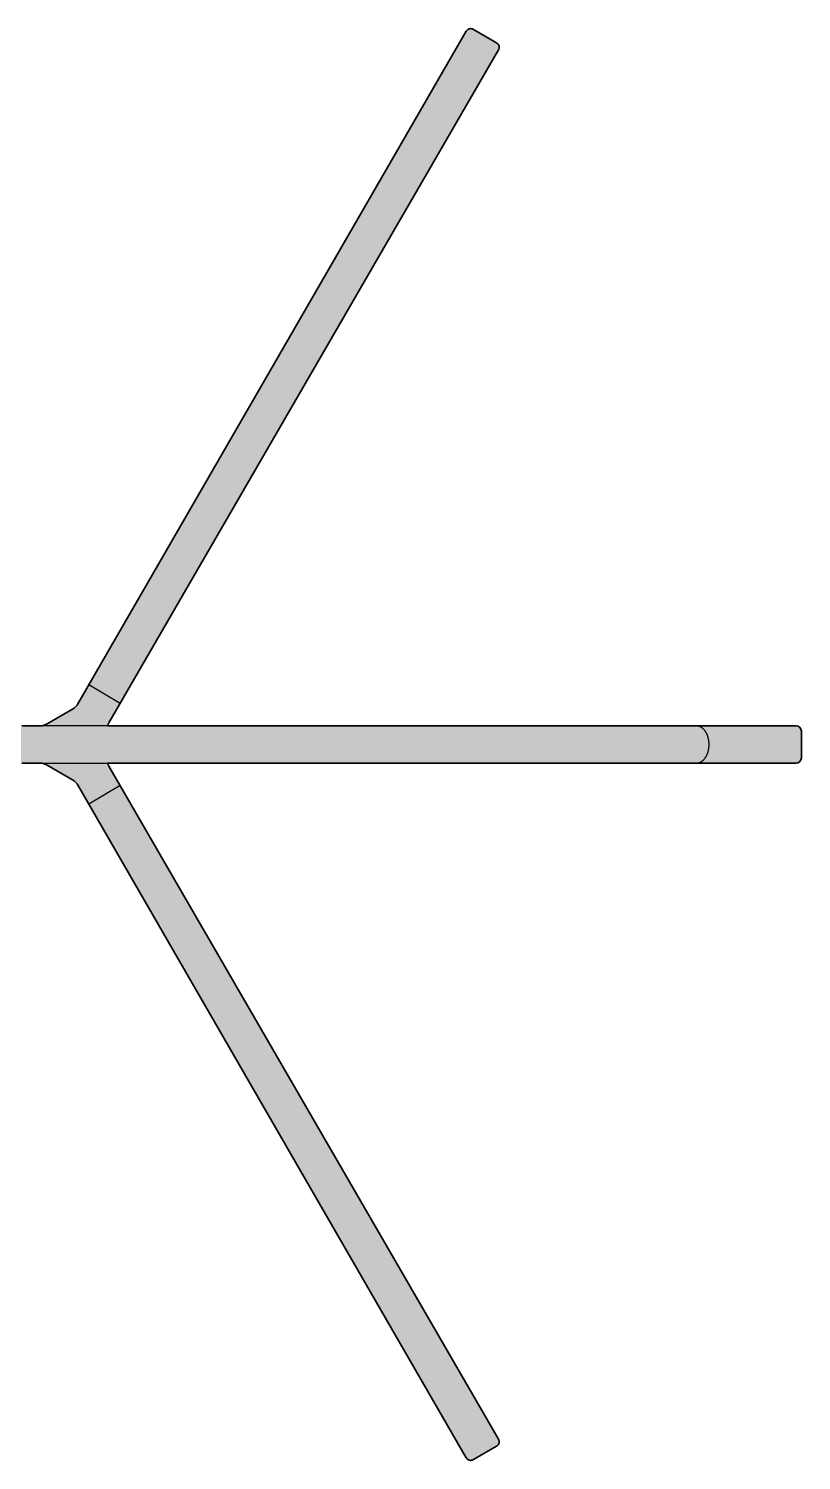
# Model space of a CAD drawing. Header units: millimetres. Extents: x 0 to 2535, y -1006 to 1980.
# Drawn here: x 568 to 940, y -1006 to -316 of the extents above; entities that cross this region are included whole.
import ezdxf

# ---------------------------------------------------------------- set-up
doc = ezdxf.new("R2010")
doc.units = ezdxf.units.MM
doc.layers.add('Blocks', color=7, linetype='Continuous')
doc.layers.add('Blocks$Fill', color=7, linetype='Continuous', true_color=0xffffff)
doc.layers.add('Blocks$Inner', color=7, linetype='Continuous', lineweight=25, true_color=0x007f00)
doc.layers.add('Blocks$Outline', color=7, linetype='Continuous', lineweight=35, true_color=0xff3f3f)

# ---------------------------------------------------------------- blocks, each defined once
blk = doc.blocks.new('Superloon Floor Lamp Top')
at = {"layer": 'Blocks$Fill'}
blk.add_hatch(color=256, dxfattribs=at).paths.add_polyline_path([(6.46, 262.06), (6.34, 262.05), (6.28, 262.04), (6.23, 262.03), (6.17, 262.02), (6.11, 262.01), (6.05, 262), (5.99, 261.99), (5.93, 261.97), (5.87, 261.96), (5.81, 261.94), (5.76, 261.92), (5.7, 261.9), (5.64, 261.88), (5.59, 261.86), (5.53, 261.84), (5.47, 261.82), (5.42, 261.79), (5.36, 261.77), (5.31, 261.74), (5.26, 261.71), (5.21, 261.68), (5.15, 261.65), (5.1, 261.62), (5.05, 261.59), (5.01, 261.55), (4.96, 261.52), (4.91, 261.48), (4.86, 261.44), (4.82, 261.41), (4.78, 261.37), (4.73, 261.33), (4.71, 261.3), (4.68, 261.27), (4.66, 261.25), (4.64, 261.22), (4.59, 261.16), (4.55, 261.11), (4.5, 261.05), (4.46, 260.99), (4.43, 260.93), (4.39, 260.87), (4.35, 260.8), (4.32, 260.74), (4.29, 260.67), (4.26, 260.61), (4.23, 260.54), (4.21, 260.47), (4.18, 260.4), (4.16, 260.33), (4.14, 260.29), (4.13, 260.24), (4.12, 260.19), (4.11, 260.14), (4.09, 260.09), (4.08, 260.04), (4.08, 259.99), (4.07, 259.94), (4.06, 259.89), (4.05, 259.84), (4.05, 259.79), (4.04, 259.74), (4.04, 259.69), (4.04, 259.64), (4.03, 259.59), (4.03, 259.54), (4.03, 246.58), (4.04, 246.48), (4.04, 246.43), (4.04, 246.38), (4.05, 246.33), (4.05, 246.28), (4.06, 246.23), (4.07, 246.18), (4.08, 246.13), (4.08, 246.08), (4.09, 246.03), (4.11, 245.98), (4.12, 245.93), (4.13, 245.88), (4.14, 245.83), (4.16, 245.79), (4.18, 245.72), (4.21, 245.65), (4.23, 245.58), (4.26, 245.51), (4.29, 245.45), (4.32, 245.38), (4.35, 245.32), (4.39, 245.25), (4.43, 245.19), (4.46, 245.13), (4.5, 245.07), (4.55, 245.01), (4.59, 244.96), (4.64, 244.9), (4.66, 244.87), (4.68, 244.85), (4.71, 244.82), (4.73, 244.79), (4.78, 244.75), (4.82, 244.71), (4.86, 244.67), (4.91, 244.64), (4.96, 244.6), (5.01, 244.57), (5.05, 244.53), (5.1, 244.5), (5.15, 244.47), (5.21, 244.44), (5.26, 244.41), (5.31, 244.38), (5.36, 244.35), (5.42, 244.33), (5.47, 244.3), (5.53, 244.28), (5.59, 244.26), (5.64, 244.24), (5.7, 244.22), (5.76, 244.2), (5.81, 244.18), (5.87, 244.16), (5.93, 244.15), (5.99, 244.13), (6.05, 244.12), (6.11, 244.11), (6.17, 244.1), (6.23, 244.09), (6.28, 244.08), (6.34, 244.07), (6.4, 244.07), (6.46, 244.06), (21.64, 244.06), (21.73, 244.06), (21.94, 244.06), (22.26, 244.06), (22.71, 244.06), (23.29, 244.06), (23.98, 244.06), (24.79, 244.06), (25.72, 244.06), (26.77, 244.06), (27.95, 244.06), (29.24, 244.06), (30.65, 244.06), (32.18, 244.06), (33.82, 244.06), (34.64, 244.06), (34.7, 244.06), (34.88, 244.06), (35.17, 244.06), (35.58, 244.06), (36.1, 244.06), (36.74, 244.06), (37.5, 244.06), (38.36, 244.06), (39.35, 244.06), (40.44, 244.06), (41.65, 244.06), (42.98, 244.06), (44.42, 244.06), (45.96, 244.06), (47.63, 244.06), (48.69, 244.06), (48.86, 244.06), (49.15, 244.06), (49.56, 244.06), (50.09, 244.06), (50.73, 244.06), (51.5, 244.06), (52.38, 244.06), (53.37, 244.06), (54.49, 244.06), (55.72, 244.06), (57.07, 244.06), (58.53, 244.06), (60.11, 244.06), (61.81, 244.06), (63.61, 244.06), (65.53, 244.06), (67.57, 244.06), (69.72, 244.06), (71.97, 244.06), (74.34, 244.06), (76.82, 244.06), (79.41, 244.06), (82.11, 244.06), (84.91, 244.06), (87.82, 244.06), (90.83, 244.06), (93.95, 244.06), (97.17, 244.06), (100.5, 244.06), (103.92, 244.06), (107.45, 244.06), (111.07, 244.06), (114.79, 244.06), (118.61, 244.06), (122.52, 244.06), (126.53, 244.06), (130.62, 244.06), (134.81, 244.06), (139.09, 244.06), (143.45, 244.06), (147.91, 244.06), (152.44, 244.06), (157.06, 244.06), (161.76, 244.06), (166.54, 244.06), (171.4, 244.06), (176.34, 244.06), (181.35, 244.06), (186.43, 244.06), (191.59, 244.06), (196.82, 244.06), (202.11, 244.06), (207.47, 244.06), (212.9, 244.06), (218.38, 244.06), (223.93, 244.06), (229.54, 244.06), (235.2, 244.06), (240.92, 244.06), (246.69, 244.06), (252.52, 244.06), (258.39, 244.06), (264.31, 244.06), (270.27, 244.06), (276.28, 244.06), (282.32, 244.06), (288.41, 244.06), (294.53, 244.06), (300.69, 244.06), (306.88, 244.06), (313.1, 244.06), (319.35, 244.06), (325.63, 244.06), (331.93, 244.06), (338.25, 244.06), (344.59, 244.06), (350.95, 244.06), (357.33, 244.06), (363.71, 244.06), (370.11, 244.06), (376.52, 244.06), (379.9, 244.06), (382.33, 243.11), (395.34, 235.56), (395.68, 235.26), (395.85, 235.1), (396.01, 234.94), (396.16, 234.77), (396.31, 234.59), (396.45, 234.42), (396.59, 234.23), (396.72, 234.05), (396.85, 233.85), (584.48, -90.9), (584.55, -90.99), (584.58, -91.04), (584.62, -91.09), (584.66, -91.13), (584.7, -91.18), (584.74, -91.22), (584.78, -91.27), (584.82, -91.31), (584.86, -91.35), (584.9, -91.39), (584.95, -91.44), (584.99, -91.48), (585.04, -91.51), (585.09, -91.55), (585.13, -91.59), (585.18, -91.63), (585.23, -91.66), (585.28, -91.7), (585.33, -91.73), (585.38, -91.76), (585.43, -91.79), (585.48, -91.82), (585.54, -91.85), (585.59, -91.88), (585.64, -91.9), (585.7, -91.93), (585.75, -91.95), (585.81, -91.97), (585.86, -91.99), (585.92, -92.01), (585.98, -92.02), (586.01, -92.03), (586.05, -92.04), (586.08, -92.05), (586.12, -92.05), (586.19, -92.07), (586.26, -92.07), (586.33, -92.08), (586.4, -92.09), (586.48, -92.09), (586.55, -92.09), (586.62, -92.09), (586.69, -92.09), (586.76, -92.08), (586.84, -92.07), (586.91, -92.06), (586.98, -92.05), (587.05, -92.04), (587.12, -92.02), (587.17, -92.01), (587.22, -92), (587.27, -91.99), (587.32, -91.97), (587.37, -91.96), (587.42, -91.94), (587.46, -91.92), (587.51, -91.91), (587.56, -91.89), (587.6, -91.87), (587.65, -91.85), (587.7, -91.83), (587.74, -91.8), (587.79, -91.78), (587.83, -91.76), (587.88, -91.73), (599.09, -85.25), (599.17, -85.19), (599.22, -85.17), (599.26, -85.14), (599.3, -85.11), (599.34, -85.08), (599.38, -85.05), (599.42, -85.02), (599.46, -84.98), (599.5, -84.95), (599.53, -84.92), (599.57, -84.88), (599.61, -84.85), (599.64, -84.81), (599.68, -84.77), (599.72, -84.74), (599.76, -84.68), (599.81, -84.63), (599.86, -84.57), (599.9, -84.51), (599.94, -84.46), (599.98, -84.4), (600.02, -84.33), (600.06, -84.27), (600.1, -84.21), (600.13, -84.15), (600.16, -84.08), (600.19, -84.01), (600.22, -83.95), (600.24, -83.88), (600.25, -83.85), (600.26, -83.81), (600.27, -83.78), (600.28, -83.74), (600.3, -83.69), (600.31, -83.63), (600.32, -83.57), (600.33, -83.51), (600.34, -83.45), (600.35, -83.39), (600.35, -83.33), (600.36, -83.28), (600.36, -83.22), (600.36, -83.16), (600.36, -83.1), (600.35, -83.04), (600.35, -82.98), (600.35, -82.92), (600.34, -82.86), (600.33, -82.8), (600.32, -82.74), (600.31, -82.68), (600.3, -82.62), (600.29, -82.56), (600.28, -82.5), (600.26, -82.44), (600.24, -82.38), (600.23, -82.33), (600.21, -82.27), (600.19, -82.21), (600.17, -82.15), (600.15, -82.1), (600.13, -82.04), (600.1, -81.99), (600.08, -81.93), (600.06, -81.88), (412.03, 242.64), (411.83, 243.03), (411.75, 243.23), (411.67, 243.44), (411.59, 243.64), (411.52, 243.85), (411.46, 244.06), (415.03, 244.06), (421.44, 244.06), (427.84, 244.06), (434.23, 244.06), (440.61, 244.06), (446.97, 244.06), (453.31, 244.06), (459.64, 244.06), (465.94, 244.06), (472.22, 244.06), (478.47, 244.06), (484.69, 244.06), (490.89, 244.06), (497.05, 244.06), (503.18, 244.06), (509.27, 244.06), (515.32, 244.06), (521.33, 244.06), (527.3, 244.06), (533.23, 244.06), (539.1, 244.06), (544.93, 244.06), (550.71, 244.06), (556.43, 244.06), (562.1, 244.06), (567.72, 244.06), (573.27, 244.06), (578.77, 244.06), (584.2, 244.06), (589.57, 244.06), (594.87, 244.06), (600.1, 244.06), (605.27, 244.06), (610.36, 244.06), (615.38, 244.06), (620.32, 244.06), (625.19, 244.06), (629.98, 244.06), (634.69, 244.06), (639.32, 244.06), (643.86, 244.06), (648.33, 244.06), (652.7, 244.06), (656.99, 244.06), (661.19, 244.06), (665.29, 244.06), (669.31, 244.06), (673.23, 244.06), (677.06, 244.06), (680.79, 244.06), (684.43, 244.06), (687.96, 244.06), (691.4, 244.06), (694.73, 244.06), (697.97, 244.06), (701.1, 244.06), (704.12, 244.06), (707.05, 244.06), (709.86, 244.06), (712.57, 244.06), (715.17, 244.06), (717.66, 244.06), (720.04, 244.06), (722.31, 244.06), (724.47, 244.06), (726.52, 244.06), (728.45, 244.06), (730.27, 244.06), (731.98, 244.06), (733.57, 244.06), (735.05, 244.06), (736.41, 244.06), (737.65, 244.06), (738.78, 244.06), (739.79, 244.06), (740.69, 244.06), (741.46, 244.06), (742.12, 244.06), (742.66, 244.06), (743.08, 244.06), (743.39, 244.06), (743.57, 244.06), (743.64, 244.06), (744.58, 244.25), (745.39, 244.79), (745.93, 245.6), (746.14, 246.56), (746.14, 259.56), (745.93, 260.52), (745.39, 261.33), (744.58, 261.87), (743.64, 262.06), (743.57, 262.06), (743.39, 262.06), (743.08, 262.06), (742.66, 262.06), (742.12, 262.06), (741.46, 262.06), (740.69, 262.06), (739.79, 262.06), (738.78, 262.06), (737.65, 262.06), (736.41, 262.06), (735.05, 262.06), (733.57, 262.06), (731.98, 262.06), (730.27, 262.06), (728.45, 262.06), (726.52, 262.06), (724.47, 262.06), (722.31, 262.06), (720.04, 262.06), (717.66, 262.06), (715.17, 262.06), (712.57, 262.06), (709.86, 262.06), (707.05, 262.06), (704.12, 262.06), (701.1, 262.06), (697.97, 262.06), (694.73, 262.06), (691.4, 262.06), (687.96, 262.06), (684.43, 262.06), (680.79, 262.06), (677.06, 262.06), (673.23, 262.06), (669.31, 262.06), (665.29, 262.06), (661.19, 262.06), (656.99, 262.06), (652.7, 262.06), (648.33, 262.06), (643.86, 262.06), (639.32, 262.06), (634.69, 262.06), (629.98, 262.06), (625.19, 262.06), (620.32, 262.06), (615.38, 262.06), (610.36, 262.06), (605.27, 262.06), (600.1, 262.06), (594.87, 262.06), (589.57, 262.06), (584.2, 262.06), (578.77, 262.06), (573.27, 262.06), (567.72, 262.06), (562.1, 262.06), (556.43, 262.06), (550.71, 262.06), (544.93, 262.06), (539.1, 262.06), (533.23, 262.06), (527.3, 262.06), (521.33, 262.06), (515.32, 262.06), (509.27, 262.06), (503.18, 262.06), (497.05, 262.06), (490.89, 262.06), (484.69, 262.06), (478.47, 262.06), (472.22, 262.06), (465.94, 262.06), (459.64, 262.06), (453.31, 262.06), (446.97, 262.06), (440.61, 262.06), (434.23, 262.06), (427.84, 262.06), (421.44, 262.06), (415.03, 262.06), (411.46, 262.06), (411.59, 262.48), (411.67, 262.68), (411.75, 262.89), (411.83, 263.09), (411.93, 263.29), (412.03, 263.48), (600.06, 588), (600.1, 588.11), (600.13, 588.16), (600.15, 588.22), (600.17, 588.27), (600.19, 588.33), (600.21, 588.39), (600.23, 588.45), (600.24, 588.5), (600.26, 588.56), (600.28, 588.62), (600.29, 588.68), (600.3, 588.74), (600.31, 588.8), (600.32, 588.86), (600.33, 588.92), (600.34, 588.98), (600.35, 589.04), (600.35, 589.1), (600.35, 589.16), (600.36, 589.22), (600.36, 589.28), (600.36, 589.34), (600.36, 589.4), (600.35, 589.45), (600.35, 589.51), (600.34, 589.57), (600.33, 589.63), (600.32, 589.69), (600.31, 589.75), (600.3, 589.81), (600.28, 589.86), (600.27, 589.9), (600.26, 589.93), (600.25, 589.97), (600.24, 590), (600.22, 590.07), (600.19, 590.13), (600.16, 590.2), (600.13, 590.27), (600.1, 590.33), (600.06, 590.39), (600.02, 590.45), (599.98, 590.52), (599.94, 590.58), (599.9, 590.63), (599.86, 590.69), (599.81, 590.75), (599.76, 590.8), (599.72, 590.86), (599.68, 590.89), (599.64, 590.93), (599.61, 590.97), (599.57, 591), (599.53, 591.04), (599.5, 591.07), (599.46, 591.1), (599.42, 591.13), (599.38, 591.17), (599.34, 591.2), (599.3, 591.23), (599.26, 591.26), (599.22, 591.29), (599.17, 591.31), (599.13, 591.34), (599.09, 591.37), (587.88, 597.85), (587.79, 597.9), (587.74, 597.92), (587.7, 597.95), (587.65, 597.97), (587.6, 597.99), (587.56, 598.01), (587.51, 598.02), (587.46, 598.04), (587.42, 598.06), (587.37, 598.08), (587.32, 598.09), (587.27, 598.1), (587.22, 598.12), (587.17, 598.13), (587.12, 598.14), (587.05, 598.16), (586.98, 598.17), (586.91, 598.18), (586.84, 598.19), (586.76, 598.2), (586.69, 598.21), (586.62, 598.21), (586.55, 598.21), (586.48, 598.21), (586.4, 598.21), (586.33, 598.2), (586.26, 598.19), (586.19, 598.18), (586.12, 598.17), (586.08, 598.17), (586.05, 598.16), (586.01, 598.15), (585.98, 598.14), (585.92, 598.13), (585.86, 598.11), (585.81, 598.09), (585.75, 598.07), (585.7, 598.05), (585.64, 598.02), (585.59, 598), (585.54, 597.97), (585.48, 597.94), (585.43, 597.91), (585.38, 597.88), (585.33, 597.85), (585.28, 597.82), (585.23, 597.78), (585.18, 597.75), (585.13, 597.71), (585.09, 597.67), (585.04, 597.63), (584.99, 597.6), (584.95, 597.55), (584.9, 597.51), (584.86, 597.47), (584.82, 597.43), (584.78, 597.39), (584.74, 597.34), (584.7, 597.3), (584.66, 597.25), (584.62, 597.2), (584.58, 597.16), (584.55, 597.11), (584.51, 597.06), (584.48, 597.02), (397.08, 272.68), (396.85, 272.27), (396.59, 271.89), (396.45, 271.7), (396.31, 271.53), (396.16, 271.35), (396.01, 271.18), (395.85, 271.02), (395.68, 270.86), (395.51, 270.71), (395.34, 270.56), (382.33, 263.01), (379.9, 262.06), (376.52, 262.06), (370.11, 262.06), (363.71, 262.06), (357.33, 262.06), (350.95, 262.06), (344.59, 262.06), (338.25, 262.06), (331.93, 262.06), (325.63, 262.06), (319.35, 262.06), (313.1, 262.06), (306.88, 262.06), (300.69, 262.06), (294.53, 262.06), (288.41, 262.06), (282.32, 262.06), (276.28, 262.06), (270.27, 262.06), (264.31, 262.06), (258.39, 262.06), (252.52, 262.06), (246.69, 262.06), (240.92, 262.06), (235.2, 262.06), (229.54, 262.06), (223.93, 262.06), (218.38, 262.06), (212.9, 262.06), (207.47, 262.06), (202.11, 262.06), (196.82, 262.06), (191.59, 262.06), (186.43, 262.06), (181.35, 262.06), (176.34, 262.06), (171.4, 262.06), (166.54, 262.06), (161.76, 262.06), (157.06, 262.06), (152.44, 262.06), (147.91, 262.06), (143.45, 262.06), (139.09, 262.06), (134.81, 262.06), (130.62, 262.06), (126.53, 262.06), (122.52, 262.06), (118.61, 262.06), (114.79, 262.06), (111.07, 262.06), (107.45, 262.06), (103.92, 262.06), (100.5, 262.06), (97.17, 262.06), (93.95, 262.06), (90.83, 262.06), (87.82, 262.06), (84.91, 262.06), (82.11, 262.06), (79.41, 262.06), (76.82, 262.06), (74.34, 262.06), (71.97, 262.06), (69.72, 262.06), (67.57, 262.06), (65.53, 262.06), (63.61, 262.06), (61.81, 262.06), (60.11, 262.06), (58.53, 262.06), (57.07, 262.06), (55.72, 262.06), (54.49, 262.06), (53.37, 262.06), (52.38, 262.06), (51.5, 262.06), (50.73, 262.06), (50.09, 262.06), (49.56, 262.06), (49.15, 262.06), (47.63, 262.06), (45.96, 262.06), (44.42, 262.06), (42.98, 262.06), (41.65, 262.06), (40.44, 262.06), (39.35, 262.06), (38.36, 262.06), (37.5, 262.06), (36.74, 262.06), (36.1, 262.06), (35.58, 262.06), (35.17, 262.06), (34.88, 262.06), (34.7, 262.06), (34.64, 262.06), (33.39, 262.06), (31.79, 262.06), (30.3, 262.06), (28.92, 262.06), (27.67, 262.06), (26.53, 262.06), (25.51, 262.06), (24.61, 262.06), (23.83, 262.06), (23.16, 262.06), (22.62, 262.06), (22.19, 262.06), (21.89, 262.06), (21.7, 262.06), (21.64, 262.06)], flags=0)
at = {"layer": 'Blocks$Inner'}
for points in [[(396.85, 272.27), (584.48, 597.02), (584.51, 597.06), (584.55, 597.11), (584.58, 597.16), (584.62, 597.2), (584.66, 597.25), (584.7, 597.3), (584.74, 597.34), (584.78, 597.39), (584.82, 597.43), (584.86, 597.47), (584.9, 597.51), (584.95, 597.55), (584.99, 597.6), (585.04, 597.63), (585.09, 597.67), (585.13, 597.71), (585.18, 597.75), (585.23, 597.78), (585.28, 597.82), (585.33, 597.85), (585.38, 597.88), (585.43, 597.91), (585.48, 597.94), (585.54, 597.97), (585.59, 598), (585.64, 598.02), (585.7, 598.05), (585.75, 598.07), (585.81, 598.09), (585.86, 598.11), (585.92, 598.13), (585.98, 598.14), (586.01, 598.15), (586.05, 598.16), (586.08, 598.17), (586.12, 598.17), (586.19, 598.18), (586.26, 598.19), (586.33, 598.2), (586.4, 598.21), (586.48, 598.21), (586.55, 598.21), (586.62, 598.21), (586.69, 598.21), (586.76, 598.2), (586.84, 598.19), (586.91, 598.18), (586.98, 598.17), (587.05, 598.16), (587.12, 598.14), (587.17, 598.13), (587.22, 598.12), (587.27, 598.1), (587.32, 598.09), (587.37, 598.08), (587.42, 598.06), (587.46, 598.04), (587.51, 598.02), (587.56, 598.01), (587.6, 597.99), (587.65, 597.97), (587.7, 597.95), (587.74, 597.92), (587.79, 597.9), (587.83, 597.88), (587.88, 597.85), (599.09, 591.37), (599.13, 591.34), (599.17, 591.31), (599.22, 591.29), (599.26, 591.26), (599.3, 591.23), (599.34, 591.2), (599.38, 591.17), (599.42, 591.13), (599.46, 591.1), (599.5, 591.07), (599.53, 591.04), (599.57, 591), (599.61, 590.97), (599.64, 590.93), (599.68, 590.89), (599.72, 590.86), (599.76, 590.8), (599.81, 590.75), (599.86, 590.69), (599.9, 590.63), (599.94, 590.58), (599.98, 590.52), (600.02, 590.45), (600.06, 590.39), (600.1, 590.33), (600.13, 590.27), (600.16, 590.2), (600.19, 590.13), (600.22, 590.07), (600.24, 590), (600.25, 589.97), (600.26, 589.93), (600.27, 589.9), (600.28, 589.86), (600.3, 589.81), (600.31, 589.75), (600.32, 589.69), (600.33, 589.63), (600.34, 589.57), (600.35, 589.51), (600.35, 589.45), (600.36, 589.4), (600.36, 589.34), (600.36, 589.28), (600.36, 589.22), (600.35, 589.16), (600.35, 589.1), (600.35, 589.04), (600.34, 588.98), (600.33, 588.92), (600.32, 588.86), (600.31, 588.8), (600.3, 588.74), (600.29, 588.68), (600.28, 588.62), (600.26, 588.56), (600.24, 588.5), (600.23, 588.45), (600.21, 588.39), (600.19, 588.33), (600.17, 588.27), (600.15, 588.22), (600.13, 588.16), (600.1, 588.11), (600.08, 588.05), (600.06, 588), (412.03, 263.48), (411.93, 263.29), (411.83, 263.09), (411.75, 262.89), (411.67, 262.68), (411.59, 262.48), (411.52, 262.27), (411.46, 262.06)], [(417.46, 272.87), (402.38, 281.85)], [(397.08, 272.68), (396.97, 272.47), (396.85, 272.27), (396.72, 272.07), (396.59, 271.89), (396.45, 271.7), (396.31, 271.53), (396.16, 271.35), (396.01, 271.18), (395.85, 271.02), (395.68, 270.86), (395.51, 270.71), (395.34, 270.56), (382.33, 263.01), (379.9, 262.06)], [(371.51, 244.06), (377.96, 244.06), (384.42, 244.06), (390.88, 244.06), (397.34, 244.06), (403.81, 244.06), (410.27, 244.06), (416.72, 244.06), (423.17, 244.06), (429.62, 244.06), (436.05, 244.06), (442.46, 244.06), (448.87, 244.06), (455.25, 244.06), (461.62, 244.06), (467.96, 244.06), (474.29, 244.06), (480.59, 244.06), (486.86, 244.06), (493.1, 244.06), (499.31, 244.06), (505.49, 244.06), (511.63, 244.06), (517.74, 244.06), (523.81, 244.06), (529.83, 244.06), (535.82, 244.06), (541.75, 244.06), (547.65, 244.06), (553.49, 244.06), (559.29, 244.06), (565.03, 244.06), (570.71, 244.06), (576.35, 244.06), (581.92, 244.06), (587.44, 244.06), (592.89, 244.06), (598.28, 244.06), (603.61, 244.06), (608.87, 244.06), (614.06, 244.06), (619.18, 244.06), (624.23, 244.06), (629.21, 244.06), (634.11, 244.06), (638.94, 244.06), (643.69, 244.06), (648.36, 244.06), (652.95, 244.06), (657.46, 244.06), (661.88, 244.06), (666.22, 244.06), (670.48, 244.06), (674.64, 244.06), (678.72, 244.06), (679.28, 244.06), (679.85, 244.06), (680.41, 244.06), (680.97, 244.06), (681.53, 244.06), (682.09, 244.06), (682.64, 244.06), (683.2, 244.06), (683.75, 244.06), (684.3, 244.06), (684.85, 244.06), (690.01, 244.06), (695.23, 244.06), (695.4, 244.06), (695.5, 244.07), (695.67, 244.08), (695.77, 244.09), (695.94, 244.11), (696.04, 244.13), (696.21, 244.16), (696.31, 244.18), (696.48, 244.22), (696.57, 244.25), (696.74, 244.3), (696.91, 244.36), (697, 244.39), (697.16, 244.46), (697.25, 244.5), (697.41, 244.57), (697.5, 244.62), (697.66, 244.7), (697.82, 244.79), (697.9, 244.84), (698.06, 244.94), (698.13, 244.99), (698.28, 245.1), (698.44, 245.22), (698.51, 245.27), (698.65, 245.4), (698.72, 245.46), (698.86, 245.59), (699, 245.73), (699.06, 245.79), (699.2, 245.93), (699.34, 246.09), (699.39, 246.15), (699.52, 246.31), (699.64, 246.47), (699.77, 246.65), (699.81, 246.71), (699.93, 246.88), (700.05, 247.07), (700.08, 247.13), (700.19, 247.32), (700.3, 247.51), (700.41, 247.71), (700.51, 247.91), (700.53, 247.97), (700.63, 248.18), (700.72, 248.39), (700.8, 248.61), (700.89, 248.83), (700.9, 248.88), (700.99, 249.12), (701.06, 249.36), (701.13, 249.6), (701.2, 249.85), (701.26, 250.11), (701.32, 250.37), (701.33, 250.4), (701.38, 250.66), (701.42, 250.92), (701.46, 251.18), (701.5, 251.44), (701.53, 251.71), (701.55, 251.98), (701.57, 252.25), (701.58, 252.52), (701.59, 252.79), (701.59, 253.06), (701.59, 253.26), (701.59, 253.45), (701.58, 253.65), (701.57, 253.84), (701.56, 254.04), (701.54, 254.23), (701.53, 254.43), (701.5, 254.62), (701.48, 254.81), (701.45, 255), (701.42, 255.19), (701.39, 255.38), (701.36, 255.56), (701.35, 255.59), (701.31, 255.78), (701.27, 255.97), (701.23, 256.15), (701.18, 256.33), (701.13, 256.52), (701.08, 256.69), (701.03, 256.87), (700.97, 257.04), (700.91, 257.21), (700.9, 257.26), (700.83, 257.43), (700.77, 257.6), (700.7, 257.77), (700.63, 257.93), (700.56, 258.09), (700.49, 258.25), (700.46, 258.3), (700.38, 258.46), (700.3, 258.61), (700.22, 258.76), (700.14, 258.9), (700.1, 258.96), (700.01, 259.11), (699.92, 259.25), (699.83, 259.38), (699.74, 259.51), (699.7, 259.58), (699.6, 259.71), (699.5, 259.83), (699.4, 259.95), (699.35, 260.01), (699.25, 260.13), (699.14, 260.25), (699.04, 260.36), (698.98, 260.42), (698.87, 260.52), (698.76, 260.62), (698.7, 260.68), (698.58, 260.78), (698.47, 260.87), (698.4, 260.93), (698.29, 261.02), (698.17, 261.1), (698.09, 261.15), (697.97, 261.23), (697.85, 261.31), (697.77, 261.35), (697.65, 261.42), (697.53, 261.49), (697.44, 261.53), (697.32, 261.59), (697.19, 261.65), (697.1, 261.69), (696.98, 261.74), (696.89, 261.77), (696.76, 261.81), (696.63, 261.85), (696.54, 261.88), (696.41, 261.92), (696.28, 261.94), (696.18, 261.97), (696.05, 261.99), (695.95, 262), (695.82, 262.02), (695.69, 262.04), (695.59, 262.05), (695.46, 262.05), (695.36, 262.06), (695.23, 262.06), (691.77, 262.06), (688.31, 262.06), (684.85, 262.06), (680.57, 262.06), (678.72, 262.06), (674.64, 262.06), (670.48, 262.06), (666.22, 262.06), (661.88, 262.06), (657.46, 262.06), (652.95, 262.06), (648.36, 262.06), (643.69, 262.06), (638.94, 262.06), (634.11, 262.06), (629.21, 262.06), (624.23, 262.06), (619.18, 262.06), (614.06, 262.06), (608.87, 262.06), (603.61, 262.06), (598.28, 262.06), (592.89, 262.06), (587.44, 262.06), (581.92, 262.06), (576.35, 262.06), (570.71, 262.06), (565.03, 262.06), (559.29, 262.06), (553.49, 262.06), (547.65, 262.06), (541.75, 262.06), (535.82, 262.06), (529.83, 262.06), (523.81, 262.06), (517.74, 262.06), (511.63, 262.06), (505.49, 262.06), (499.31, 262.06), (493.1, 262.06), (486.86, 262.06), (480.59, 262.06), (474.29, 262.06), (467.96, 262.06), (461.62, 262.06), (455.25, 262.06), (448.87, 262.06), (442.46, 262.06), (436.05, 262.06), (429.62, 262.06), (423.17, 262.06), (416.72, 262.06), (410.27, 262.06), (403.81, 262.06), (397.34, 262.06), (390.88, 262.06), (384.42, 262.06), (377.96, 262.06), (371.51, 262.06)], [(370.11, 244.06), (376.52, 244.06), (382.94, 244.06), (389.36, 244.06), (395.78, 244.06), (402.2, 244.06), (408.62, 244.06), (415.03, 244.06), (421.44, 244.06), (427.84, 244.06), (434.23, 244.06), (440.61, 244.06), (446.97, 244.06), (453.31, 244.06), (459.64, 244.06), (465.94, 244.06), (472.22, 244.06), (478.47, 244.06), (484.69, 244.06), (490.89, 244.06), (497.05, 244.06), (503.18, 244.06), (509.27, 244.06), (515.32, 244.06), (521.33, 244.06), (527.3, 244.06), (533.23, 244.06), (539.1, 244.06), (544.93, 244.06), (550.71, 244.06), (556.43, 244.06), (562.1, 244.06), (567.72, 244.06), (573.27, 244.06), (578.77, 244.06), (584.2, 244.06), (589.57, 244.06), (594.87, 244.06), (600.1, 244.06), (605.27, 244.06), (610.36, 244.06), (615.38, 244.06), (620.32, 244.06), (625.19, 244.06), (629.98, 244.06), (634.69, 244.06), (639.32, 244.06), (643.86, 244.06), (648.33, 244.06), (652.7, 244.06), (656.99, 244.06), (661.19, 244.06), (665.29, 244.06), (669.31, 244.06), (673.23, 244.06), (677.06, 244.06), (680.79, 244.06), (684.43, 244.06), (687.96, 244.06), (691.4, 244.06), (694.73, 244.06), (697.97, 244.06), (701.1, 244.06), (704.12, 244.06), (707.05, 244.06), (709.86, 244.06), (712.57, 244.06), (715.17, 244.06), (717.66, 244.06), (720.04, 244.06), (722.31, 244.06), (724.47, 244.06), (726.52, 244.06), (728.45, 244.06), (730.27, 244.06), (731.98, 244.06), (733.57, 244.06), (735.05, 244.06), (736.41, 244.06), (737.65, 244.06), (738.78, 244.06), (739.79, 244.06), (740.69, 244.06), (741.46, 244.06), (742.12, 244.06), (742.66, 244.06), (743.08, 244.06), (743.39, 244.06), (743.57, 244.06), (743.64, 244.06), (744.58, 244.25), (745.39, 244.79), (745.93, 245.6), (746.14, 246.56), (746.14, 259.56), (745.93, 260.52), (745.39, 261.33), (744.58, 261.87), (743.64, 262.06), (743.57, 262.06), (743.39, 262.06), (743.08, 262.06), (742.66, 262.06), (742.12, 262.06), (741.46, 262.06), (740.69, 262.06), (739.79, 262.06), (738.78, 262.06), (737.65, 262.06), (736.41, 262.06), (735.05, 262.06), (733.57, 262.06), (731.98, 262.06), (730.27, 262.06), (728.45, 262.06), (726.52, 262.06), (724.47, 262.06), (722.31, 262.06), (720.04, 262.06), (717.66, 262.06), (715.17, 262.06), (712.57, 262.06), (709.86, 262.06), (707.05, 262.06), (704.12, 262.06), (701.1, 262.06), (697.97, 262.06), (694.73, 262.06), (691.4, 262.06), (687.96, 262.06), (684.43, 262.06), (680.79, 262.06), (677.06, 262.06), (673.23, 262.06), (669.31, 262.06), (665.29, 262.06), (661.19, 262.06), (656.99, 262.06), (652.7, 262.06), (648.33, 262.06), (643.86, 262.06), (639.32, 262.06), (634.69, 262.06), (629.98, 262.06), (625.19, 262.06), (620.32, 262.06), (615.38, 262.06), (610.36, 262.06), (605.27, 262.06), (600.1, 262.06), (594.87, 262.06), (589.57, 262.06), (584.2, 262.06), (578.77, 262.06), (573.27, 262.06), (567.72, 262.06), (562.1, 262.06), (556.43, 262.06), (550.71, 262.06), (544.93, 262.06), (539.1, 262.06), (533.23, 262.06), (527.3, 262.06), (521.33, 262.06), (515.32, 262.06), (509.27, 262.06), (503.18, 262.06), (497.05, 262.06), (490.89, 262.06), (484.69, 262.06), (478.47, 262.06), (472.22, 262.06), (465.94, 262.06), (459.64, 262.06), (453.31, 262.06), (446.97, 262.06), (440.61, 262.06), (434.23, 262.06), (427.84, 262.06), (421.44, 262.06), (415.03, 262.06), (408.62, 262.06), (402.2, 262.06), (395.78, 262.06), (389.36, 262.06), (382.94, 262.06), (376.52, 262.06), (370.11, 262.06)], [(746.14, 259.56), (746.14, 259.56)], [(397.08, 233.44), (396.97, 233.65), (396.85, 233.85), (396.72, 234.05), (396.59, 234.23), (396.45, 234.42), (396.31, 234.59), (396.16, 234.77), (396.01, 234.94), (395.85, 235.1), (395.68, 235.26), (395.51, 235.41), (395.34, 235.56), (382.33, 243.11), (379.9, 244.06)], [(411.46, 244.06), (411.52, 243.85), (411.59, 243.64), (411.67, 243.44), (411.75, 243.23), (411.83, 243.03), (411.93, 242.83), (412.03, 242.64), (600.06, -81.88), (600.08, -81.93), (600.1, -81.99), (600.13, -82.04), (600.15, -82.1), (600.17, -82.15), (600.19, -82.21), (600.21, -82.27), (600.23, -82.33), (600.24, -82.38), (600.26, -82.44), (600.28, -82.5), (600.29, -82.56), (600.3, -82.62), (600.31, -82.68), (600.32, -82.74), (600.33, -82.8), (600.34, -82.86), (600.35, -82.92), (600.35, -82.98), (600.35, -83.04), (600.36, -83.1), (600.36, -83.16), (600.36, -83.22), (600.36, -83.28), (600.35, -83.33), (600.35, -83.39), (600.34, -83.45), (600.33, -83.51), (600.32, -83.57), (600.31, -83.63), (600.3, -83.69), (600.28, -83.74), (600.27, -83.78), (600.26, -83.81), (600.25, -83.85), (600.24, -83.88), (600.22, -83.95), (600.19, -84.01), (600.16, -84.08), (600.13, -84.15), (600.1, -84.21), (600.06, -84.27), (600.02, -84.33), (599.98, -84.4), (599.94, -84.46), (599.9, -84.51), (599.86, -84.57), (599.81, -84.63), (599.76, -84.68), (599.72, -84.74), (599.68, -84.77), (599.64, -84.81), (599.61, -84.85), (599.57, -84.88), (599.53, -84.92), (599.5, -84.95), (599.46, -84.98), (599.42, -85.02), (599.38, -85.05), (599.34, -85.08), (599.3, -85.11), (599.26, -85.14), (599.22, -85.17), (599.17, -85.19), (599.13, -85.22), (599.09, -85.25), (587.88, -91.73), (587.83, -91.76), (587.79, -91.78), (587.74, -91.8), (587.7, -91.83), (587.65, -91.85), (587.6, -91.87), (587.56, -91.89), (587.51, -91.91), (587.46, -91.92), (587.42, -91.94), (587.37, -91.96), (587.32, -91.97), (587.27, -91.99), (587.22, -92), (587.17, -92.01), (587.12, -92.02), (587.05, -92.04), (586.98, -92.05), (586.91, -92.06), (586.84, -92.07), (586.76, -92.08), (586.69, -92.09), (586.62, -92.09), (586.55, -92.09), (586.48, -92.09), (586.4, -92.09), (586.33, -92.08), (586.26, -92.07), (586.19, -92.07), (586.12, -92.05), (586.08, -92.05), (586.05, -92.04), (586.01, -92.03), (585.98, -92.02), (585.92, -92.01), (585.86, -91.99), (585.81, -91.97), (585.75, -91.95), (585.7, -91.93), (585.64, -91.9), (585.59, -91.88), (585.54, -91.85), (585.48, -91.82), (585.43, -91.79), (585.38, -91.76), (585.33, -91.73), (585.28, -91.7), (585.23, -91.66), (585.18, -91.63), (585.13, -91.59), (585.09, -91.55), (585.04, -91.51), (584.99, -91.48), (584.95, -91.44), (584.9, -91.39), (584.86, -91.35), (584.82, -91.31), (584.78, -91.27), (584.74, -91.22), (584.7, -91.18), (584.66, -91.13), (584.62, -91.09), (584.58, -91.04), (584.55, -90.99), (584.51, -90.94), (584.48, -90.9), (396.85, 233.85)], [(746.14, 246.56), (746.14, 246.56)], [(417.46, 233.25), (402.38, 224.27)]]:
    blk.add_lwpolyline(points, dxfattribs=at)
blk.add_polyline3d([(695.23, 244.06, 0), (695.33, 244.06, 0)], close=True, dxfattribs=at)
at = {"layer": 'Blocks$Outline'}
for points in [[(584.48, 597.02), (397.08, 272.68)], [(587.88, 597.85), (587.83, 597.88), (587.79, 597.9), (587.74, 597.92), (587.7, 597.95), (587.65, 597.97), (587.6, 597.99), (587.56, 598.01), (587.51, 598.02), (587.46, 598.04), (587.42, 598.06), (587.37, 598.08), (587.32, 598.09), (587.27, 598.1), (587.22, 598.12), (587.17, 598.13), (587.12, 598.14), (587.05, 598.16), (586.98, 598.17), (586.91, 598.18), (586.84, 598.19), (586.76, 598.2), (586.69, 598.21), (586.62, 598.21), (586.55, 598.21), (586.48, 598.21), (586.4, 598.21), (586.33, 598.2), (586.26, 598.19), (586.19, 598.18), (586.12, 598.17), (586.08, 598.17), (586.05, 598.16), (586.01, 598.15), (585.98, 598.14), (585.92, 598.13), (585.86, 598.11), (585.81, 598.09), (585.75, 598.07), (585.7, 598.05), (585.64, 598.02), (585.59, 598), (585.54, 597.97), (585.48, 597.94), (585.43, 597.91), (585.38, 597.88), (585.33, 597.85), (585.28, 597.82), (585.23, 597.78), (585.18, 597.75), (585.13, 597.71), (585.09, 597.67), (585.04, 597.63), (584.99, 597.6), (584.95, 597.55), (584.9, 597.51), (584.86, 597.47), (584.82, 597.43), (584.78, 597.39), (584.74, 597.34), (584.7, 597.3), (584.66, 597.25), (584.62, 597.2), (584.58, 597.16), (584.55, 597.11), (584.51, 597.06), (584.48, 597.02)], [(599.09, 591.37), (587.88, 597.85)], [(412.03, 263.48), (600.06, 588)], [(600.06, 588), (600.08, 588.05), (600.1, 588.11), (600.13, 588.16), (600.15, 588.22), (600.17, 588.27), (600.19, 588.33), (600.21, 588.39), (600.23, 588.45), (600.24, 588.5), (600.26, 588.56), (600.28, 588.62), (600.29, 588.68), (600.3, 588.74), (600.31, 588.8), (600.32, 588.86), (600.33, 588.92), (600.34, 588.98), (600.35, 589.04), (600.35, 589.1), (600.35, 589.16), (600.36, 589.22), (600.36, 589.28), (600.36, 589.34), (600.36, 589.4), (600.35, 589.45), (600.35, 589.51), (600.34, 589.57), (600.33, 589.63), (600.32, 589.69), (600.31, 589.75), (600.3, 589.81), (600.28, 589.86), (600.27, 589.9), (600.26, 589.93), (600.25, 589.97), (600.24, 590), (600.22, 590.07), (600.19, 590.13), (600.16, 590.2), (600.13, 590.27), (600.1, 590.33), (600.06, 590.39), (600.02, 590.45), (599.98, 590.52), (599.94, 590.58), (599.9, 590.63), (599.86, 590.69), (599.81, 590.75), (599.76, 590.8), (599.72, 590.86), (599.68, 590.89), (599.64, 590.93), (599.61, 590.97), (599.57, 591), (599.53, 591.04), (599.5, 591.07), (599.46, 591.1), (599.42, 591.13), (599.38, 591.17), (599.34, 591.2), (599.3, 591.23), (599.26, 591.26), (599.22, 591.29), (599.17, 591.31), (599.13, 591.34), (599.09, 591.37)], [(395.34, 270.56), (382.33, 263.01)], [(396.85, 272.27), (396.72, 272.07), (396.59, 271.89), (396.45, 271.7), (396.31, 271.53), (396.16, 271.35), (396.01, 271.18), (395.85, 271.02), (395.68, 270.86), (395.51, 270.71), (395.34, 270.56)], [(397.08, 272.68), (396.97, 272.47), (396.85, 272.27)], [(382.33, 263.01), (379.9, 262.06)], [(411.46, 262.06), (411.52, 262.27), (411.59, 262.48), (411.67, 262.68), (411.75, 262.89), (411.83, 263.09), (411.93, 263.29), (412.03, 263.48)], [(376.52, 262.06), (370.11, 262.06)], [(379.9, 262.06), (376.52, 262.06)], [(415.03, 262.06), (411.46, 262.06)], [(421.44, 262.06), (415.03, 262.06)], [(427.84, 262.06), (421.44, 262.06)], [(434.23, 262.06), (427.84, 262.06)], [(440.61, 262.06), (434.23, 262.06)], [(446.97, 262.06), (440.61, 262.06)], [(453.31, 262.06), (446.97, 262.06)], [(459.64, 262.06), (453.31, 262.06)], [(465.94, 262.06), (459.64, 262.06)], [(472.22, 262.06), (465.94, 262.06)], [(478.47, 262.06), (472.22, 262.06)], [(484.69, 262.06), (478.47, 262.06)], [(490.89, 262.06), (484.69, 262.06)], [(497.05, 262.06), (490.89, 262.06)], [(503.18, 262.06), (497.05, 262.06)], [(509.27, 262.06), (503.18, 262.06)], [(515.32, 262.06), (509.27, 262.06)], [(521.33, 262.06), (515.32, 262.06)], [(527.3, 262.06), (521.33, 262.06)], [(533.23, 262.06), (527.3, 262.06)], [(539.1, 262.06), (533.23, 262.06)], [(544.93, 262.06), (539.1, 262.06)], [(550.71, 262.06), (544.93, 262.06)], [(556.43, 262.06), (550.71, 262.06)], [(562.1, 262.06), (556.43, 262.06)], [(567.72, 262.06), (562.1, 262.06)], [(573.27, 262.06), (567.72, 262.06)], [(578.77, 262.06), (573.27, 262.06)], [(584.2, 262.06), (578.77, 262.06)], [(589.57, 262.06), (584.2, 262.06)], [(594.87, 262.06), (589.57, 262.06)], [(600.1, 262.06), (594.87, 262.06)], [(605.27, 262.06), (600.1, 262.06)], [(610.36, 262.06), (605.27, 262.06)], [(615.38, 262.06), (610.36, 262.06)], [(620.32, 262.06), (615.38, 262.06)], [(625.19, 262.06), (620.32, 262.06)], [(629.98, 262.06), (625.19, 262.06)], [(634.69, 262.06), (629.98, 262.06)], [(639.32, 262.06), (634.69, 262.06)], [(643.86, 262.06), (639.32, 262.06)], [(648.33, 262.06), (643.86, 262.06)], [(652.7, 262.06), (648.33, 262.06)], [(656.99, 262.06), (652.7, 262.06)], [(661.19, 262.06), (656.99, 262.06)], [(665.29, 262.06), (661.19, 262.06)], [(669.31, 262.06), (665.29, 262.06)], [(673.23, 262.06), (669.31, 262.06)], [(677.06, 262.06), (673.23, 262.06)], [(680.79, 262.06), (677.06, 262.06)], [(684.43, 262.06), (680.79, 262.06)], [(687.96, 262.06), (684.43, 262.06)], [(691.4, 262.06), (687.96, 262.06)], [(694.73, 262.06), (691.4, 262.06)], [(697.97, 262.06), (694.73, 262.06)], [(701.1, 262.06), (697.97, 262.06)], [(704.12, 262.06), (701.1, 262.06)], [(707.05, 262.06), (704.12, 262.06)], [(709.86, 262.06), (707.05, 262.06)], [(712.57, 262.06), (709.86, 262.06)], [(715.17, 262.06), (712.57, 262.06)], [(717.66, 262.06), (715.17, 262.06)], [(720.04, 262.06), (717.66, 262.06)], [(722.31, 262.06), (720.04, 262.06)], [(724.47, 262.06), (722.31, 262.06)], [(726.52, 262.06), (724.47, 262.06)], [(728.45, 262.06), (726.52, 262.06)], [(730.27, 262.06), (728.45, 262.06)], [(731.98, 262.06), (730.27, 262.06)], [(733.57, 262.06), (731.98, 262.06)], [(735.05, 262.06), (733.57, 262.06)], [(736.41, 262.06), (735.05, 262.06)], [(737.65, 262.06), (736.41, 262.06)], [(738.78, 262.06), (737.65, 262.06)], [(739.79, 262.06), (738.78, 262.06)], [(740.69, 262.06), (739.79, 262.06)], [(741.46, 262.06), (740.69, 262.06)], [(742.12, 262.06), (741.46, 262.06)], [(742.66, 262.06), (742.12, 262.06)], [(743.08, 262.06), (742.66, 262.06)], [(743.39, 262.06), (743.08, 262.06)], [(743.57, 262.06), (743.39, 262.06)], [(743.64, 262.06), (743.57, 262.06)], [(744.58, 261.87), (743.64, 262.06)], [(745.39, 261.33), (744.58, 261.87)], [(745.93, 260.52), (745.39, 261.33)], [(746.14, 259.56), (745.93, 260.52)], [(746.14, 246.56), (746.14, 259.56)], [(370.11, 244.06), (376.52, 244.06)], [(376.52, 244.06), (379.9, 244.06)], [(379.9, 244.06), (382.33, 243.11)], [(382.33, 243.11), (395.34, 235.56)], [(412.03, 242.64), (411.93, 242.83), (411.83, 243.03), (411.75, 243.23), (411.67, 243.44), (411.59, 243.64), (411.52, 243.85), (411.46, 244.06)], [(411.46, 244.06), (415.03, 244.06)], [(600.06, -81.88), (412.03, 242.64)], [(415.03, 244.06), (421.44, 244.06)], [(421.44, 244.06), (427.84, 244.06)], [(427.84, 244.06), (434.23, 244.06)], [(434.23, 244.06), (440.61, 244.06)], [(440.61, 244.06), (446.97, 244.06)], [(446.97, 244.06), (453.31, 244.06)], [(453.31, 244.06), (459.64, 244.06)], [(459.64, 244.06), (465.94, 244.06)], [(465.94, 244.06), (472.22, 244.06)], [(472.22, 244.06), (478.47, 244.06)], [(478.47, 244.06), (484.69, 244.06)], [(484.69, 244.06), (490.89, 244.06)], [(490.89, 244.06), (497.05, 244.06)], [(497.05, 244.06), (503.18, 244.06)], [(503.18, 244.06), (509.27, 244.06)], [(509.27, 244.06), (515.32, 244.06)], [(515.32, 244.06), (521.33, 244.06)], [(521.33, 244.06), (527.3, 244.06)], [(527.3, 244.06), (533.23, 244.06)], [(533.23, 244.06), (539.1, 244.06)], [(539.1, 244.06), (544.93, 244.06)], [(544.93, 244.06), (550.71, 244.06)], [(550.71, 244.06), (556.43, 244.06)], [(556.43, 244.06), (562.1, 244.06)], [(562.1, 244.06), (567.72, 244.06)], [(567.72, 244.06), (573.27, 244.06)], [(573.27, 244.06), (578.77, 244.06)], [(578.77, 244.06), (584.2, 244.06)], [(584.2, 244.06), (589.57, 244.06)], [(589.57, 244.06), (594.87, 244.06)], [(594.87, 244.06), (600.1, 244.06)], [(600.1, 244.06), (605.27, 244.06)], [(605.27, 244.06), (610.36, 244.06)], [(610.36, 244.06), (615.38, 244.06)], [(615.38, 244.06), (620.32, 244.06)], [(620.32, 244.06), (625.19, 244.06)], [(625.19, 244.06), (629.98, 244.06)], [(629.98, 244.06), (634.69, 244.06)], [(634.69, 244.06), (639.32, 244.06)], [(639.32, 244.06), (643.86, 244.06)], [(643.86, 244.06), (648.33, 244.06)], [(648.33, 244.06), (652.7, 244.06)], [(652.7, 244.06), (656.99, 244.06)], [(656.99, 244.06), (661.19, 244.06)], [(661.19, 244.06), (665.29, 244.06)], [(665.29, 244.06), (669.31, 244.06)], [(669.31, 244.06), (673.23, 244.06)], [(673.23, 244.06), (677.06, 244.06)], [(677.06, 244.06), (680.79, 244.06)], [(680.79, 244.06), (684.43, 244.06)], [(684.43, 244.06), (687.96, 244.06)], [(687.96, 244.06), (691.4, 244.06)], [(691.4, 244.06), (694.73, 244.06)], [(694.73, 244.06), (697.97, 244.06)], [(697.97, 244.06), (701.1, 244.06)], [(701.1, 244.06), (704.12, 244.06)], [(704.12, 244.06), (707.05, 244.06)], [(707.05, 244.06), (709.86, 244.06)], [(709.86, 244.06), (712.57, 244.06)], [(712.57, 244.06), (715.17, 244.06)], [(715.17, 244.06), (717.66, 244.06)], [(717.66, 244.06), (720.04, 244.06)], [(720.04, 244.06), (722.31, 244.06)], [(722.31, 244.06), (724.47, 244.06)], [(724.47, 244.06), (726.52, 244.06)], [(726.52, 244.06), (728.45, 244.06)], [(728.45, 244.06), (730.27, 244.06)], [(730.27, 244.06), (731.98, 244.06)], [(731.98, 244.06), (733.57, 244.06)], [(733.57, 244.06), (735.05, 244.06)], [(735.05, 244.06), (736.41, 244.06)], [(736.41, 244.06), (737.65, 244.06)], [(737.65, 244.06), (738.78, 244.06)], [(738.78, 244.06), (739.79, 244.06)], [(739.79, 244.06), (740.69, 244.06)], [(740.69, 244.06), (741.46, 244.06)], [(741.46, 244.06), (742.12, 244.06)], [(742.12, 244.06), (742.66, 244.06)], [(742.66, 244.06), (743.08, 244.06)], [(743.08, 244.06), (743.39, 244.06)], [(743.39, 244.06), (743.57, 244.06)], [(743.57, 244.06), (743.64, 244.06)], [(743.64, 244.06), (744.58, 244.25)], [(744.58, 244.25), (745.39, 244.79)], [(745.39, 244.79), (745.93, 245.6)], [(745.93, 245.6), (746.14, 246.56)], [(395.34, 235.56), (395.51, 235.41), (395.68, 235.26), (395.85, 235.1), (396.01, 234.94), (396.16, 234.77), (396.31, 234.59), (396.45, 234.42), (396.59, 234.23), (396.72, 234.05), (396.85, 233.85)], [(396.85, 233.85), (584.48, -90.9)], [(599.09, -85.25), (599.13, -85.22), (599.17, -85.19), (599.22, -85.17), (599.26, -85.14), (599.3, -85.11), (599.34, -85.08), (599.38, -85.05), (599.42, -85.02), (599.46, -84.98), (599.5, -84.95), (599.53, -84.92), (599.57, -84.88), (599.61, -84.85), (599.64, -84.81), (599.68, -84.77), (599.72, -84.74), (599.76, -84.68), (599.81, -84.63), (599.86, -84.57), (599.9, -84.51), (599.94, -84.46), (599.98, -84.4), (600.02, -84.33), (600.06, -84.27), (600.1, -84.21), (600.13, -84.15), (600.16, -84.08), (600.19, -84.01), (600.22, -83.95), (600.24, -83.88), (600.25, -83.85), (600.26, -83.81), (600.27, -83.78), (600.28, -83.74), (600.3, -83.69), (600.31, -83.63), (600.32, -83.57), (600.33, -83.51), (600.34, -83.45), (600.35, -83.39), (600.35, -83.33), (600.36, -83.28), (600.36, -83.22), (600.36, -83.16), (600.36, -83.1), (600.35, -83.04), (600.35, -82.98), (600.35, -82.92), (600.34, -82.86), (600.33, -82.8), (600.32, -82.74), (600.31, -82.68), (600.3, -82.62), (600.29, -82.56), (600.28, -82.5), (600.26, -82.44), (600.24, -82.38), (600.23, -82.33), (600.21, -82.27), (600.19, -82.21), (600.17, -82.15), (600.15, -82.1), (600.13, -82.04), (600.1, -81.99), (600.08, -81.93), (600.06, -81.88)], [(587.88, -91.73), (599.09, -85.25)], [(584.48, -90.9), (584.51, -90.94), (584.55, -90.99), (584.58, -91.04), (584.62, -91.09), (584.66, -91.13), (584.7, -91.18), (584.74, -91.22), (584.78, -91.27), (584.82, -91.31), (584.86, -91.35), (584.9, -91.39), (584.95, -91.44), (584.99, -91.48), (585.04, -91.51), (585.09, -91.55), (585.13, -91.59), (585.18, -91.63), (585.23, -91.66), (585.28, -91.7), (585.33, -91.73), (585.38, -91.76), (585.43, -91.79), (585.48, -91.82), (585.54, -91.85), (585.59, -91.88), (585.64, -91.9), (585.7, -91.93), (585.75, -91.95), (585.81, -91.97), (585.86, -91.99), (585.92, -92.01), (585.98, -92.02), (586.01, -92.03), (586.05, -92.04), (586.08, -92.05), (586.12, -92.05), (586.19, -92.07), (586.26, -92.07), (586.33, -92.08), (586.4, -92.09), (586.48, -92.09), (586.55, -92.09), (586.62, -92.09), (586.69, -92.09), (586.76, -92.08), (586.84, -92.07), (586.91, -92.06), (586.98, -92.05), (587.05, -92.04), (587.12, -92.02), (587.17, -92.01), (587.22, -92), (587.27, -91.99), (587.32, -91.97), (587.37, -91.96), (587.42, -91.94), (587.46, -91.92), (587.51, -91.91), (587.56, -91.89), (587.6, -91.87), (587.65, -91.85), (587.7, -91.83), (587.74, -91.8), (587.79, -91.78), (587.83, -91.76), (587.88, -91.73)]]:
    blk.add_lwpolyline(points, dxfattribs=at)

msp = doc.modelspace()

# ---------------------------------------------------------------- block references
at = {"layer": 'Blocks'}
msp.add_blockref('Superloon Floor Lamp Top', (194.29, -913.83), dxfattribs=at)

doc.saveas('drawing.dxf')
